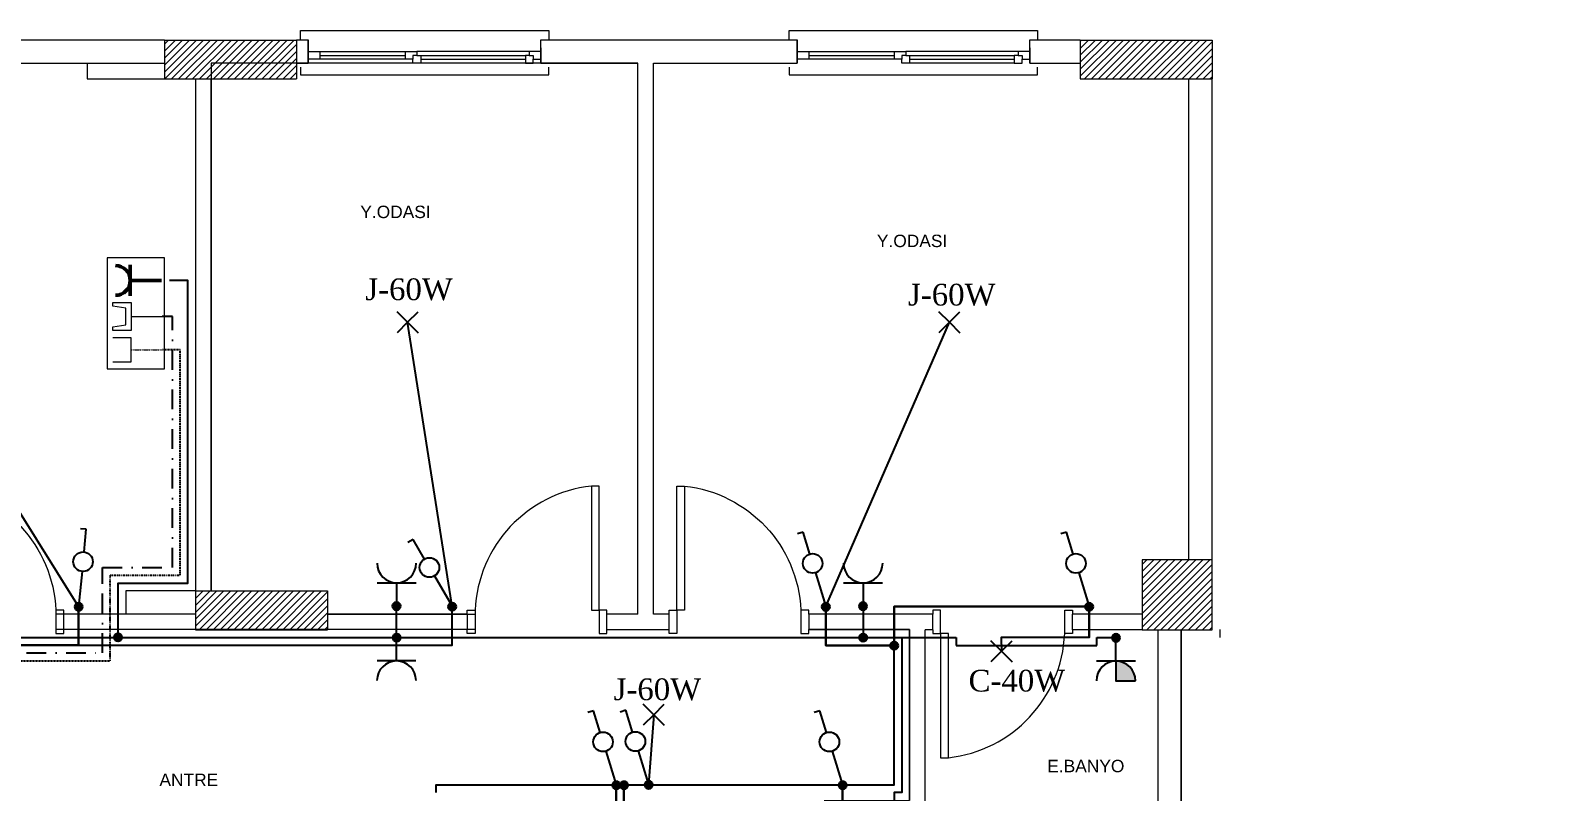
# Model space of a CAD drawing. Header units: millimetres. Extents: x 3395 to 31170, y 2853 to 7104.
# Drawn here: x 14720 to 15707, y 6172 to 6662 of the extents above; entities that cross this region are included whole.
import ezdxf

# ---------------------------------------------------------------- set-up
doc = ezdxf.new("R2010")
doc.units = ezdxf.units.MM
for name, pattern in [('DASHDOT', [25.4, 12.7, -6.35, 0, -6.35]), ('DASHDOTX2', [50.8, 25.4, -12.7, 0, -12.7]), ('DIVIDE', [1.25, 0.5, -0.25, 0, -0.25, 0, -0.25])]:
    doc.linetypes.add(name, pattern=pattern)
for name, color, linetype in [('AydınlatmaT.', 1, 'Continuous'), ('Elektrik T.', 4, 'Continuous'), ('S', 2, 'Continuous'), ('Telefon', 3, 'DIVIDE'), ('Televizyon', 255, 'DASHDOTX2'), ('YazılarY.', 7, 'Continuous')]:
    doc.layers.add(name, color=color, linetype=linetype)
for name, color, linetype, lineweight in [('Duvar', 7, 'Continuous', 20), ('EHAT-TV', 7, 'Continuous', 20), ('EHAT_PRIZ', 4, 'Continuous', 50), ('elk035', 3, 'Continuous', 30), ('KAPEN', 30, 'Continuous', 13), ('OK', 51, 'Continuous', 20), ('TR', 252, 'Continuous', 5)]:
    doc.layers.add(name, color=color, linetype=linetype, lineweight=lineweight)
doc.styles.add('MEKAN', font='times.ttf')
doc.styles.get("Standard").update_dxf_attribs({"font": 'arial.ttf'})

# ---------------------------------------------------------------- blocks, each defined once
blk = doc.blocks.new('RR9-1A')
at = {"layer": 'KAPEN'}
for points in [[(0, 0), (0, -2.5), (5, -2.5), (5, 12.5), (0, 12.5), (0, 10)], [(90, 0), (90, -2.5), (85, -2.5), (85, 12.5), (90, 12.5), (90, 10)]]:
    blk.add_lwpolyline(points, dxfattribs=at)
blk.add_lwpolyline([(5, -82.5), (10, -82.5), (10, -2.5), (5, -2.5)], close=True, dxfattribs=at)
blk.add_arc((0.74, 1.33), 84.34, 276.30069, 357.39453, dxfattribs=at)
blk = doc.blocks.new('B')
at = {"layer": 'elk035'}
blk.add_hatch(color=256, dxfattribs=at).paths.add_polyline_path([(2.5, 0, 1), (-2.5, 0, 1)])
blk.add_circle((0, 0), 2.5, dxfattribs=at)
blk = doc.blocks.new('ÜÇLÜ GRUP(TEL-TV-PRİZ)')
at = {"layer": 'EHAT-TV', "linetype": 'Continuous'}
blk.add_line((21.45, -2.02), (1.58, -2.02), dxfattribs=at)
at = {"layer": 'EHAT-TV', "color": 7, "lineweight": 20}
blk.add_lwpolyline([(25.05, 3.38), (33.45, 4.58), (33.45, 6.98), (21.45, 6.98), (21.45, -11.02), (33.45, -11.02), (33.45, -8.61), (25.05, -7.42), (25.05, 3.38)], dxfattribs=at)
at = {"layer": 'EHAT_PRIZ'}
for p, q in [((22.13, 31.26), (22.13, 11.18)), ((22.13, 21.22), (1.95, 21.22))]:
    blk.add_line(p, q, dxfattribs=at)
blk.add_arc((31.73, 21.22), 9.6, 90, 270, dxfattribs=at)
at = {"layer": 'OK'}
blk.add_lwpolyline([(0, 35.7), (36.98, 35.7), (36.98, -35.7), (0, -35.7)], close=True, dxfattribs=at)
at = {"layer": 'Telefon', "color": 3, "linetype": 'Continuous', "lineweight": 20}
for p, q in [((21.45, -15.78), (33.45, -15.78)), ((21.45, -31.14), (21.45, -15.78)), ((33.45, -31.14), (21.45, -31.14))]:
    blk.add_line(p, q, dxfattribs=at)
at = {"layer": 'Telefon', "color": 3, "linetype": 'DIVIDE', "lineweight": 20}
blk.add_line((21.45, -23.46), (1.58, -23.46), dxfattribs=at)
blk = doc.blocks.new('NORA')
for p, q in [((0, 0.2275), (-0.0318, 0.2275)), ((0, 0.105), (0, 0.2275))]:
    blk.add_line(p, q)
blk.add_circle((0, 0.0525), 0.0525)
blk = doc.blocks.new('A')
at = {"layer": 'S', "xscale": 100, "yscale": 100, "zscale": 100, "rotation": 180}
blk.add_blockref('NORA', (0, 0), dxfattribs=at)

msp = doc.modelspace()

# ---------------------------------------------------------------- hatches: boundary and pattern name
at = {"layer": 'Elektrik T.', "linetype": 'ByBlock'}
h = msp.add_hatch(color=256, dxfattribs=at)
h.dxf.hatch_style = 1
h.paths.add_polyline_path([(15419.52, 6256.12), (15419.52, 6243.52), (15432.12, 6243.52, 0.414214)])

# ---------------------------------------------------------------- linework, layer by layer
at = {"layer": 'AydınlatmaT.', "linetype": 'ByBlock'}
for p, q in [((14751.16, 6291.46), (14629.03, 6486.15)), ((14991.79, 6291.46), (14963.17, 6474.51)), ((15232.55, 6291.46), (15312.26, 6474.51))]:
    msp.add_line(p, q, dxfattribs=at)
at = {"layer": 'AydınlatmaT.', "color": 1}
for p, q in [((14963.17, 6474.51), (14956.38, 6481.3)), ((14963.17, 6474.51), (14969.96, 6481.3)), ((15312.26, 6474.51), (15305.47, 6481.3)), ((15312.26, 6474.51), (15319.05, 6481.3)), ((14963.17, 6474.51), (14956.38, 6467.72)), ((14963.17, 6474.51), (14969.96, 6467.72)), ((15312.26, 6474.51), (15305.47, 6467.72)), ((15312.26, 6474.51), (15319.05, 6467.72)), ((15345.81, 6262.54), (15339.02, 6269.33)), ((15345.81, 6262.54), (15352.6, 6269.33)), ((15345.81, 6262.54), (15339.02, 6255.76)), ((15345.81, 6262.54), (15352.6, 6255.76)), ((15121.77, 6221.65), (15114.99, 6228.44)), ((15121.77, 6221.65), (15128.56, 6228.44)), ((15121.77, 6221.65), (15114.99, 6214.87)), ((15121.77, 6221.65), (15128.56, 6214.87))]:
    msp.add_line(p, q, dxfattribs=at)
at = {"layer": 'AydınlatmaT.'}
for p, q in [((14753.4, 6313.97), (14751.16, 6291.46)), ((15225.96, 6313.1), (15232.55, 6291.46)), ((15395.62, 6313.1), (15402.21, 6291.46)), ((14980.38, 6311.04), (14991.77, 6291.5)), ((15121.77, 6221.65), (15118.35, 6176.73)), ((15090.93, 6198.1), (15097.52, 6176.46)), ((15111.77, 6198.37), (15118.35, 6176.73)), ((15236.78, 6198.1), (15243.36, 6176.46))]:
    msp.add_line(p, q, dxfattribs=at)
at = {"layer": 'AydınlatmaT.', "linetype": 'ByBlock'}
for points in [[(14651.57, 6266.46), (14751.16, 6266.46), (14751.16, 6286.46), (14751.16, 6291.46), (14751.16, 6266.46), (14651.57, 6266.46)], [(14751.16, 6266.46), (14991.79, 6266.46), (14991.79, 6286.46), (14991.79, 6291.46)], [(15243.36, 6151.46), (15243.36, 6176.46), (15276.57, 6176.46), (15276.57, 6176.46), (15276.57, 6271.33), (15276.57, 6266.33), (15232.53, 6266.33), (15232.55, 6286.45), (15232.55, 6291.45), (15232.53, 6266.33), (15276.57, 6266.33), (15276.59, 6286.42), (15276.59, 6291.42), (15402.21, 6291.46), (15402.21, 6276.4), (15402.21, 6271.4), (15402.21, 6291.46), (15276.59, 6291.42), (15276.57, 6266.35), (15232.53, 6266.33)], [(15402.21, 6271.4), (15345.56, 6271.4), (15345.81, 6262.54)], [(14981.57, 6171.46), (14981.57, 6176.46), (15097.52, 6176.46), (15097.52, 6156.46)], [(15097.52, 6151.46), (15097.52, 6176.46), (15102.52, 6176.46), (15102.52, 6156.46)], [(15102.52, 6151.46), (15102.52, 6176.46), (15243.36, 6176.46), (15243.36, 6156.46)]]:
    msp.add_lwpolyline(points, dxfattribs=at)
at = {"layer": 'Duvar'}
for p, q in [((14551.57, 6656.46), (14806.57, 6656.46)), ((14806.55, 6656.36), (14891.55, 6656.36)), ((14806.55, 6656.36), (14806.55, 6631.36)), ((14891.55, 6656.36), (14891.55, 6631.36)), ((14891.57, 6656.46), (14899.07, 6656.46)), ((14899.07, 6656.46), (14899.07, 6641.46)), ((14899.07, 6641.46), (14899.07, 6656.46)), ((14899.07, 6651.46), (14899.07, 6641.46)), ((14899.07, 6641.46), (14899.07, 6651.46)), ((14899.07, 6641.46), (14899.07, 6651.46)), ((14899.07, 6641.46), (14899.07, 6651.46)), ((14906.57, 6648.96), (14961.57, 6648.96)), ((14961.57, 6648.96), (14961.57, 6643.96)), ((15041.57, 6648.96), (14969.07, 6648.96)), ((15049.07, 6641.46), (15049.07, 6656.46)), ((15049.07, 6656.46), (15214.07, 6656.46)), ((15049.07, 6641.46), (15049.07, 6656.46)), ((15049.07, 6651.46), (15049.07, 6641.46)), ((15049.07, 6641.46), (15049.07, 6651.46)), ((15049.07, 6641.46), (15049.07, 6651.46)), ((15049.07, 6641.46), (15049.07, 6651.46)), ((15049.07, 6643.96), (15049.07, 6648.96)), ((15214.07, 6656.46), (15214.07, 6641.46)), ((15214.07, 6641.46), (15214.07, 6656.46)), ((15214.07, 6651.46), (15214.07, 6641.46)), ((15214.07, 6641.46), (15214.07, 6651.46)), ((15214.07, 6641.46), (15214.07, 6651.46)), ((15214.07, 6641.46), (15214.07, 6651.46)), ((15221.57, 6648.96), (15276.57, 6648.96)), ((15276.57, 6648.96), (15276.57, 6643.96)), ((15356.57, 6648.96), (15284.07, 6648.96)), ((15364.07, 6641.46), (15364.07, 6656.46)), ((15364.07, 6656.46), (15396.57, 6656.46)), ((15364.07, 6641.46), (15364.07, 6656.46)), ((15364.07, 6651.46), (15364.07, 6641.46)), ((15364.07, 6641.46), (15364.07, 6651.46)), ((15364.07, 6641.46), (15364.07, 6651.46)), ((15364.07, 6641.46), (15364.07, 6651.46)), ((15364.07, 6643.96), (15364.07, 6648.96)), ((15396.55, 6656.36), (15481.55, 6656.36)), ((15396.55, 6656.36), (15396.55, 6631.36)), ((15481.55, 6656.36), (15481.55, 6631.36)), ((14551.57, 6641.46), (14806.57, 6641.46)), ((14891.57, 6641.46), (14899.07, 6641.46)), ((14906.57, 6646.46), (14961.57, 6646.46)), ((14961.57, 6643.96), (14906.57, 6643.96)), ((14971.57, 6646.46), (15039.07, 6646.46)), ((14971.57, 6643.96), (15039.07, 6643.96)), ((15039.07, 6641.46), (14971.57, 6641.46)), ((15049.07, 6641.46), (15111.57, 6641.46)), ((15111.57, 6286.46), (15111.57, 6641.46)), ((15121.57, 6286.46), (15121.57, 6641.46)), ((15121.57, 6641.46), (15214.07, 6641.46)), ((15221.57, 6646.46), (15276.57, 6646.46)), ((15276.57, 6643.96), (15221.57, 6643.96)), ((15286.57, 6646.46), (15354.07, 6646.46)), ((15286.57, 6643.96), (15354.07, 6643.96)), ((15354.07, 6641.46), (15286.57, 6641.46)), ((15364.07, 6641.46), (15396.57, 6641.46)), ((14806.55, 6631.36), (14891.55, 6631.36)), ((14826.57, 6631.46), (14826.57, 6301.46)), ((14836.57, 6301.46), (14836.57, 6631.46)), ((15396.55, 6631.36), (15481.55, 6631.36)), ((15466.57, 6321.46), (15466.57, 6631.46)), ((15481.57, 6321.46), (15481.57, 6631.46)), ((14826.55, 6301.36), (14911.55, 6301.36)), ((14826.55, 6301.36), (14826.55, 6276.36)), ((14911.55, 6301.36), (14911.55, 6276.36)), ((14741.57, 6276.46), (14741.57, 6286.46)), ((14826.55, 6286.46), (14741.57, 6286.46)), ((15001.57, 6286.46), (14911.57, 6286.46)), ((15001.57, 6286.46), (15001.57, 6276.46)), ((15091.57, 6276.46), (15091.57, 6286.46)), ((15111.57, 6286.46), (15091.57, 6286.46)), ((15131.57, 6286.46), (15121.57, 6286.46)), ((15131.57, 6276.46), (15131.57, 6286.46)), ((15221.57, 6286.46), (15221.57, 6276.46)), ((15301.57, 6286.4), (15221.57, 6286.46)), ((15301.57, 6276.4), (15301.57, 6286.4)), ((15391.57, 6276.4), (15391.57, 6286.4)), ((15436.57, 6286.4), (15391.57, 6286.4)), ((14826.55, 6276.46), (14741.57, 6276.46)), ((14826.55, 6276.36), (14911.55, 6276.36)), ((14936.57, 6276.46), (14911.57, 6276.46)), ((14946.57, 6276.46), (14936.57, 6276.46)), ((14946.57, 6276.46), (14946.57, 6276.46)), ((15001.57, 6276.46), (14946.57, 6276.46)), ((15091.57, 6276.46), (15131.57, 6276.46)), ((15221.57, 6276.46), (15286.57, 6276.46)), ((15286.57, 6276.46), (15221.57, 6276.46)), ((15286.57, 6276.46), (15286.57, 6166.46)), ((15296.57, 6156.46), (15296.57, 6276.4)), ((15301.57, 6276.4), (15296.57, 6276.4)), ((15436.57, 6276.4), (15391.57, 6276.4)), ((15446.57, 6276.46), (15446.57, 6156.46)), ((15461.57, 6276.46), (15461.57, 6061.46)), ((15486.57, 6276.46), (15486.57, 6271.46))]:
    msp.add_line(p, q, dxfattribs=at)
for points in [[(14894.07, 6656.46), (14894.07, 6662.46), (15054.07, 6662.46), (15054.07, 6656.46)], [(15209.07, 6656.46), (15209.07, 6662.46), (15369.07, 6662.46), (15369.07, 6656.46)], [(14899.07, 6648.96), (14906.57, 6648.96), (14906.57, 6643.96), (14899.07, 6643.96)], [(14961.57, 6648.96), (14969.07, 6648.96), (14969.07, 6646.46), (14966.57, 6646.46), (14966.57, 6643.96), (14961.57, 6643.96)], [(15049.07, 6648.96), (15041.57, 6648.96), (15041.57, 6646.46), (15044.07, 6646.46), (15044.07, 6643.96), (15049.07, 6643.96)], [(15214.07, 6648.96), (15221.57, 6648.96), (15221.57, 6643.96), (15214.07, 6643.96)], [(15276.57, 6648.96), (15284.07, 6648.96), (15284.07, 6646.46), (15281.57, 6646.46), (15281.57, 6643.96), (15276.57, 6643.96)], [(15364.07, 6648.96), (15356.57, 6648.96), (15356.57, 6646.46), (15359.07, 6646.46), (15359.07, 6643.96), (15364.07, 6643.96)], [(14431.57, 6616.36), (14431.57, 6616.36), (14431.57, 6641.46), (14756.57, 6641.46), (14756.57, 6631.46), (14826.57, 6631.46), (14826.57, 6301.46), (14781.57, 6301.46), (14781.57, 6286.46), (14736.57, 6286.46)], [(15111.57, 6286.46), (15111.57, 6641.46), (14836.57, 6641.46), (14836.57, 6301.46), (14911.57, 6301.46), (14911.57, 6286.46), (15006.57, 6286.46)], [(14894.07, 6638.96), (14894.07, 6633.96), (15054.07, 6633.96), (15054.07, 6638.96)], [(14969.07, 6646.46), (14971.57, 6646.46), (14971.57, 6641.46), (14966.57, 6641.46), (14966.57, 6643.96)], [(15041.57, 6646.46), (15039.07, 6646.46), (15039.07, 6641.46), (15044.07, 6641.46), (15044.07, 6643.96)], [(15209.07, 6638.96), (15209.07, 6633.96), (15369.07, 6633.96), (15369.07, 6638.96)], [(15284.07, 6646.46), (15286.57, 6646.46), (15286.57, 6641.46), (15281.57, 6641.46), (15281.57, 6643.96)], [(15356.57, 6646.46), (15354.07, 6646.46), (15354.07, 6641.46), (15359.07, 6641.46), (15359.07, 6643.96)], [(14936.57, 6276.46), (14936.57, 6276.46), (14736.57, 6276.46)], [(15006.57, 6276.46), (14946.57, 6276.46)], [(15231.57, 6166.46), (15286.57, 6166.46), (15286.57, 6276.46)], [(15706.57, 5991.46), (15461.57, 5991.46), (15461.57, 6276.46)]]:
    msp.add_lwpolyline(points, dxfattribs=at)
msp.add_lwpolyline([(15436.55, 6276.36), (15481.55, 6276.36), (15481.55, 6321.36), (15436.55, 6321.36)], close=True, dxfattribs=at)
at = {"layer": 'Elektrik T.', "color": 4}
for p, q in [((14943.51, 6306.67), (14968.61, 6306.67)), ((14956.06, 6306.67), (14956.06, 6291.46)), ((15244.11, 6306.64), (15269.21, 6306.64)), ((15256.66, 6306.64), (15256.66, 6291.43)), ((14955.99, 6256.25), (14955.99, 6271.46)), ((15419.52, 6256.12), (15419.52, 6271.33)), ((14968.54, 6256.25), (14943.43, 6256.25)), ((15432.08, 6256.12), (15406.97, 6256.12))]:
    msp.add_line(p, q, dxfattribs=at)
at = {"layer": 'Elektrik T.', "linetype": 'ByBlock'}
for p, q in [((14956.06, 6286.46), (14956.06, 6291.46)), ((14956.06, 6271.33), (14956.06, 6286.46))]:
    msp.add_line(p, q, dxfattribs=at)
at = {"layer": 'Elektrik T.'}
for p, q in [((15281.57, 6271.33), (15311.57, 6271.33)), ((15311.57, 6271.33), (15316.57, 6271.33)), ((15316.57, 6271.33), (15316.57, 6266.33)), ((15316.57, 6266.33), (15402.21, 6266.33)), ((15402.21, 6266.33), (15407.21, 6266.33)), ((15407.21, 6266.33), (15407.21, 6271.33)), ((15407.21, 6271.33), (15419.52, 6271.33))]:
    msp.add_line(p, q, dxfattribs=at)
at = {"layer": 'Elektrik T.', "linetype": 'ByBlock'}
for points in [[(14656.57, 5991.46), (14656.57, 6246.46), (14656.57, 6251.46), (14646.57, 6251.46), (14646.57, 6251.46), (14646.57, 6271.46), (14646.57, 6271.46), (14776.57, 6271.46), (14776.57, 6271.46), (14776.57, 6301.46), (14776.57, 6306.46), (14821.57, 6306.46), (14821.57, 6306.46), (14821.57, 6501.5), (14809.63, 6501.5)], [(15256.66, 6291.43), (15256.66, 6271.33)], [(14776.57, 6271.46), (14956.06, 6271.33), (15281.57, 6271.33), (15281.57, 6271.33), (15281.57, 6171.46), (15281.57, 6171.46), (15276.57, 6171.46), (15276.57, 6171.46), (15276.57, 6146.46)], [(15419.52, 6256.12), (15419.52, 6243.52), (15432.12, 6243.52)]]:
    msp.add_lwpolyline(points, dxfattribs=at)
at = {"layer": 'Elektrik T.', "color": 4}
for centre, start, end in [((14956.06, 6319.27), 180, 270), ((14956.06, 6319.27), 270, 0), ((15256.66, 6319.24), 180, 270), ((15256.66, 6319.24), 270, 0), ((14955.99, 6243.65), 90, 180), ((14955.99, 6243.65), 0, 90), ((15419.52, 6243.52), 90, 180), ((15419.52, 6243.52), 0, 90)]:
    msp.add_arc(centre, 12.6, start, end, dxfattribs=at)
at = {"layer": 'Telefon'}
msp.add_lwpolyline([(14455.81, 5944.88), (14455.81, 5951.46), (14646.57, 5951.46), (14651.57, 5951.46), (14666.57, 5951.46), (14676.57, 5951.46), (14676.57, 5996.46), (14676.57, 6006.46), (14671.57, 6006.46), (14671.57, 6256.46), (14771.57, 6256.46), (14771.57, 6311.46), (14816.57, 6311.46), (14816.57, 6456.82), (14805, 6456.82)], dxfattribs=at)
at = {"layer": 'Televizyon', "linetype": 'DASHDOT'}
msp.add_lwpolyline([(14434.37, 5944.88), (14434.37, 5956.46), (14434.37, 5956.46), (14646.57, 5956.46), (14651.57, 5956.46), (14666.57, 5956.46), (14671.57, 5956.46), (14671.57, 5996.46), (14671.57, 6001.46), (14666.57, 6001.46), (14666.57, 6261.46), (14666.57, 6261.46), (14766.57, 6261.46), (14766.57, 6261.46), (14766.57, 6306.46), (14766.57, 6316.46), (14811.57, 6316.46), (14811.57, 6316.46), (14811.57, 6478.26), (14805, 6478.26)], dxfattribs=at)
at = {"layer": 'TR', "ltscale": 2}
for p, q in [((14806.55, 6653.74), (14809.17, 6656.36)), ((14806.55, 6649.25), (14813.66, 6656.36)), ((14806.55, 6644.76), (14818.15, 6656.36)), ((14806.55, 6640.27), (14822.64, 6656.36)), ((14806.55, 6635.78), (14827.13, 6656.36)), ((14806.62, 6631.36), (14831.62, 6656.36)), ((14811.11, 6631.36), (14836.11, 6656.36)), ((14815.6, 6631.36), (14840.6, 6656.36)), ((14820.09, 6631.36), (14845.09, 6656.36)), ((14824.58, 6631.36), (14849.58, 6656.36)), ((14829.07, 6631.36), (14854.07, 6656.36)), ((14833.56, 6631.36), (14858.56, 6656.36)), ((14838.05, 6631.36), (14863.05, 6656.36)), ((14842.54, 6631.36), (14867.54, 6656.36)), ((14847.03, 6631.36), (14872.03, 6656.36)), ((14851.52, 6631.36), (14876.52, 6656.36)), ((14856.01, 6631.36), (14881.01, 6656.36)), ((14860.5, 6631.36), (14885.5, 6656.36)), ((14864.99, 6631.36), (14889.99, 6656.36)), ((14869.48, 6631.36), (14891.55, 6653.43)), ((14873.97, 6631.36), (14891.55, 6648.94)), ((15396.55, 6655.53), (15397.38, 6656.36)), ((15396.55, 6651.04), (15401.87, 6656.36)), ((15396.55, 6646.55), (15406.36, 6656.36)), ((15396.55, 6642.06), (15410.85, 6656.36)), ((15396.55, 6637.57), (15415.34, 6656.36)), ((15396.55, 6633.08), (15419.83, 6656.36)), ((15399.32, 6631.36), (15424.32, 6656.36)), ((15403.81, 6631.36), (15428.81, 6656.36)), ((15408.3, 6631.36), (15433.3, 6656.36)), ((15412.79, 6631.36), (15437.79, 6656.36)), ((15417.28, 6631.36), (15442.28, 6656.36)), ((15421.77, 6631.36), (15446.77, 6656.36)), ((15426.26, 6631.36), (15451.26, 6656.36)), ((15430.75, 6631.36), (15455.75, 6656.36)), ((15435.24, 6631.36), (15460.24, 6656.36)), ((15439.73, 6631.36), (15464.73, 6656.36)), ((15444.22, 6631.36), (15469.22, 6656.36)), ((15448.71, 6631.36), (15473.71, 6656.36)), ((15453.2, 6631.36), (15478.2, 6656.36)), ((15457.69, 6631.36), (15481.55, 6655.22)), ((15462.18, 6631.36), (15481.55, 6650.73)), ((14878.46, 6631.36), (14891.55, 6644.45)), ((14882.95, 6631.36), (14891.55, 6639.96)), ((15466.67, 6631.36), (15481.55, 6646.24)), ((15471.16, 6631.36), (15481.55, 6641.75)), ((14887.44, 6631.36), (14891.55, 6635.47)), ((15475.65, 6631.36), (15481.55, 6637.26)), ((15480.14, 6631.36), (15481.55, 6632.77)), ((15436.55, 6318.36), (15439.55, 6321.36)), ((15436.55, 6313.87), (15444.04, 6321.36)), ((15436.55, 6309.38), (15448.53, 6321.36)), ((15436.55, 6304.89), (15453.02, 6321.36)), ((15436.55, 6300.4), (15457.51, 6321.36)), ((15436.55, 6295.91), (15462, 6321.36)), ((15436.55, 6291.42), (15466.49, 6321.36)), ((15436.55, 6286.93), (15470.98, 6321.36)), ((15436.55, 6282.44), (15475.47, 6321.36)), ((15436.55, 6277.95), (15479.96, 6321.36)), ((15439.45, 6276.36), (15481.55, 6318.46)), ((15443.94, 6276.36), (15481.55, 6313.97)), ((15448.43, 6276.36), (15481.55, 6309.48)), ((15452.92, 6276.36), (15481.55, 6304.99)), ((14826.55, 6301.06), (14826.85, 6301.36)), ((14826.55, 6296.57), (14831.34, 6301.36)), ((14826.55, 6292.08), (14835.83, 6301.36)), ((14826.55, 6287.59), (14840.32, 6301.36)), ((14826.55, 6283.1), (14844.81, 6301.36)), ((14826.55, 6278.61), (14849.3, 6301.36)), ((14828.79, 6276.36), (14853.79, 6301.36)), ((14833.28, 6276.36), (14858.28, 6301.36)), ((14837.77, 6276.36), (14862.77, 6301.36)), ((14842.26, 6276.36), (14867.26, 6301.36)), ((14846.75, 6276.36), (14871.75, 6301.36)), ((14851.24, 6276.36), (14876.24, 6301.36)), ((14855.73, 6276.36), (14880.73, 6301.36)), ((14860.22, 6276.36), (14885.22, 6301.36)), ((14864.71, 6276.36), (14889.71, 6301.36)), ((14869.2, 6276.36), (14894.2, 6301.36)), ((14873.69, 6276.36), (14898.69, 6301.36)), ((14878.18, 6276.36), (14903.18, 6301.36)), ((14882.67, 6276.36), (14907.67, 6301.36)), ((14887.16, 6276.36), (14911.55, 6300.74)), ((14891.65, 6276.36), (14911.55, 6296.25)), ((15457.41, 6276.36), (15481.55, 6300.5)), ((15461.9, 6276.36), (15481.55, 6296.01)), ((14896.14, 6276.36), (14911.55, 6291.76)), ((14900.63, 6276.36), (14911.55, 6287.27)), ((15466.39, 6276.36), (15481.55, 6291.52)), ((15470.88, 6276.36), (15481.55, 6287.03)), ((14905.12, 6276.36), (14911.55, 6282.78)), ((14909.61, 6276.36), (14911.55, 6278.29)), ((15475.37, 6276.36), (15481.55, 6282.54)), ((15479.86, 6276.36), (15481.55, 6278.05))]:
    msp.add_line(p, q, dxfattribs=at)

# ---------------------------------------------------------------- block references
at = {"layer": 'AydınlatmaT.', "linetype": 'Continuous', "xscale": 1.199999999997266, "yscale": 1.200000000001167, "zscale": 1.2}
for p, rotation in [((14753.4, 6313.97), 174.3028405227992), ((14980.38, 6311.04), 210.2563260733508), ((15225.96, 6313.1), 196.9234285359464), ((15395.62, 6313.1), 196.9234285359464), ((15090.93, 6198.1), 196.9234285359464), ((15111.77, 6198.37), 196.9234285359464), ((15236.78, 6198.1), 196.9234285359464)]:
    msp.add_blockref('A', p, dxfattribs=dict(at, rotation=rotation))
at = {"layer": 'Duvar', "xscale": -1}
msp.add_blockref('ÜÇLÜ GRUP(TEL-TV-PRİZ)', (14806.57, 6480.27), dxfattribs=at)
at = {"layer": 'Duvar', "xscale": -1, "rotation": 180}
for p in [(14651.57, 6286.46), (15131.57, 6286.46)]:
    msp.add_blockref('RR9-1A', p, dxfattribs=at)
at = {"layer": 'Duvar'}
for name, p, rotation in [('RR9-1A', (15091.57, 6286.46), 179.9999999999999), ('B', (14751.24, 6291.19), 289.6047395526663), ('B', (14955.99, 6291.59), 19.60473955266624), ('B', (14991.85, 6291.23), 289.6047395526663), ('B', (15232.63, 6291.18), 289.6047395526663), ('B', (15256.58, 6291.56), 19.60473955266624), ('B', (15402.29, 6291.19), 289.6047395526663), ('B', (14776.57, 6271.46), 19.60473955266624), ('B', (14956.06, 6271.33), 199.6047395526663), ('B', (15256.66, 6271.33), 19.60473955266624), ('B', (15419.6, 6271.2), 199.6047395526663), ('B', (15276.65, 6266.08), 289.6047395526663), ('B', (15097.6, 6176.19), 289.6047395526663), ('B', (15102.6, 6176.19), 289.6047395526663), ('B', (15118.43, 6176.46), 289.6047395526663), ('B', (15243.44, 6176.19), 289.6047395526663)]:
    msp.add_blockref(name, p, dxfattribs=dict(at, rotation=rotation))
msp.add_blockref('RR9-1A', (15301.57, 6276.4), dxfattribs=at)

# ---------------------------------------------------------------- texts
at = {"layer": 'YazılarY.', "style": 'MEKAN'}
for s, p in [('J-60W', (14935.92, 6488.77)), ('J-60W', (15285.6, 6485.31)), ('J-60W', (15095.91, 6231.01)), ('C-40W', (15324.59, 6236.57)), ('C-40W', (15324.59, 6236.57))]:
    msp.add_text(s, height=14, dxfattribs=at).set_placement(p)
at = {"layer": 'YazılarY.', "linetype": 'ByBlock', "char_height": 8, "attachment_point": 1}
for s, insert in [('Y.ODASI', (14932.66, 6549.65)), ('Y.ODASI', (15265.54, 6530.96)), ('E.BANYO', (15375.32, 6192.57)), ('ANTRE', (14803.24, 6183.66))]:
    msp.add_mtext_dynamic_manual_height_columns(s, width=66.1726, gutter_width=12.5, heights=[0], dxfattribs=dict(at, insert=insert))

doc.saveas('drawing.dxf')
